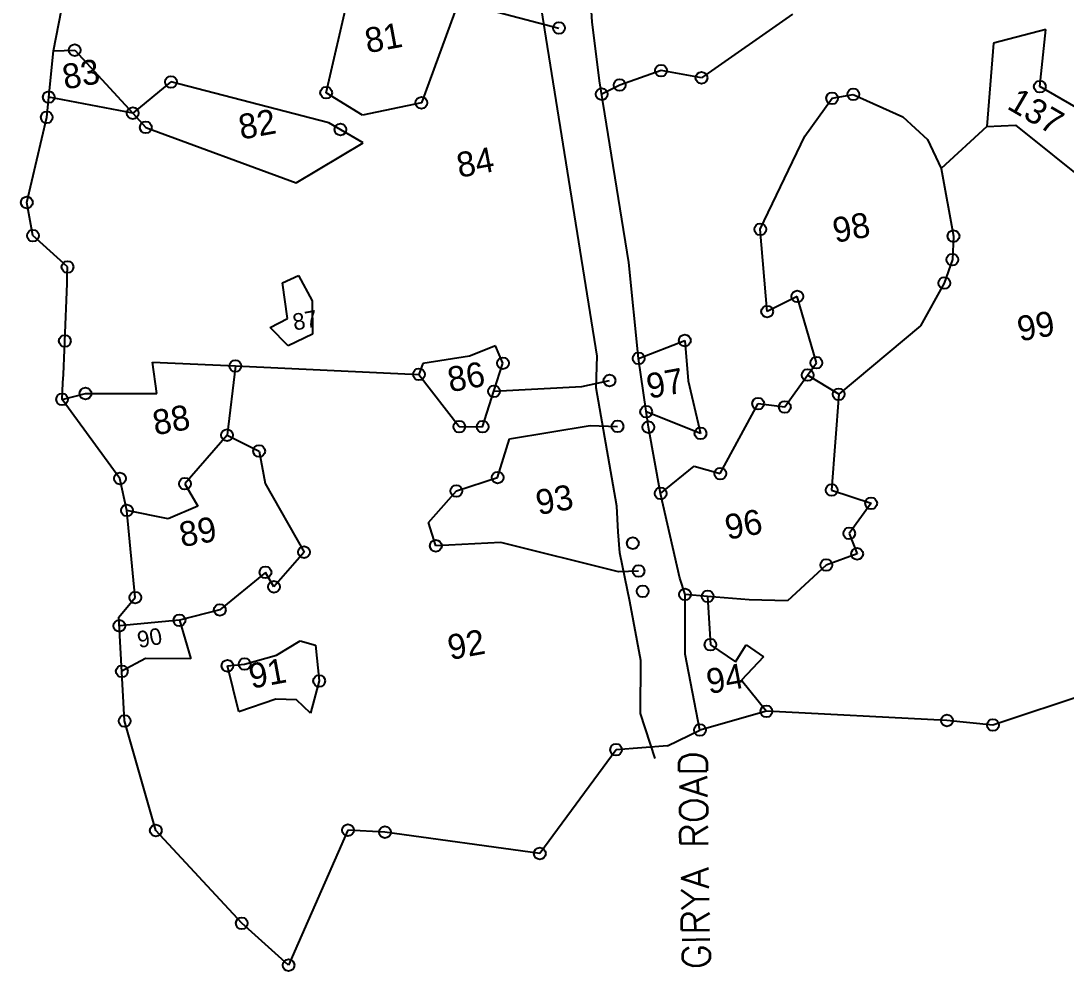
# Model space of a CAD drawing. Header units: metres. Extents: x 321210 to 324666, y 1829391 to 1832703.
# Drawn here: x 321761 to 322545, y 1829391 to 1830104 of the extents above; entities that cross this region are included whole.
import ezdxf

# ---------------------------------------------------------------- set-up
doc = ezdxf.new("R2010")
doc.units = ezdxf.units.M
for name, color, linetype in [('OFF', 1, 'Continuous'), ('POLY_PARCEL', 6, 'Continuous'), ('POLY_ROAD', 30, 'Continuous'), ('TEXT_MAPOUT', 7, 'Continuous'), ('TEXT_PARCEL', 7, 'Continuous'), ('V_BOUND_LINE', 7, 'Continuous')]:
    doc.layers.add(name, color=color, linetype=linetype)
doc.styles.get("Standard").update_dxf_attribs({"font": 'simplex.shx'})
doc.styles.add('TEXT_MAP', font='')
doc.styles.get('TEXT_MAP').set_extended_font_data('Kruti Dev 050')

msp = doc.modelspace()

# ---------------------------------------------------------------- linework, layer by layer
for centre in [(322164.56, 1830098.79), (321801.02, 1830082.2), (322241.18, 1830066.84), (322271.57, 1830061.43), (321873.32, 1830058.32), (322210.12, 1830055.98), (322525.51, 1830054.83), (321781.57, 1830046.93), (321989.8, 1830050.25), (322196.64, 1830049.11), (322369.57, 1830046.05), (322385.49, 1830048.99), (322061.3, 1830042.64), (321780.07, 1830031.77), (321844.59, 1830034.88), (321854.42, 1830024.2), (322000.51, 1830022.57), (321765.08, 1829967.84), (321769.68, 1829942.9), (322315.65, 1829947.68), (322460.69, 1829942.54), (321795.66, 1829919.4), (322459.83, 1829924.9), (322453.8, 1829907.33), (322343.47, 1829897.28), (322320.86, 1829885.92), (321793.66, 1829863.85), (322258.99, 1829864.23), (322224.31, 1829850.74), (321921.63, 1829845.06), (322122.52, 1829847.13), (322357.79, 1829847.48), (322059.44, 1829838.78), (322202.5, 1829834.13), (322351.18, 1829838.24), (321809.11, 1829824.37), (322115.75, 1829826.03), (321791.58, 1829819.99), (322314.04, 1829816.8), (322374.5, 1829823.83), (322230.01, 1829810.72), (322334.06, 1829814.31), (321915.38, 1829793.13), (322089.68, 1829799.5), (322107.22, 1829799.45), (322208.5, 1829799.68), (322231.66, 1829799.09), (322270.82, 1829794.43), (321939.49, 1829781.16), (322285.65, 1829764.26), (321835.01, 1829760.59), (321883.77, 1829756.67), (322118.52, 1829761.29), (322087.53, 1829751.2), (322240.82, 1829749.4), (322369.23, 1829751.9), (322398.86, 1829741.94), (321840.26, 1829736.6), (322382.43, 1829719.38), (322072.11, 1829710.06), (322219.96, 1829711.99), (321973.19, 1829705.31), (322388.35, 1829704.01), (322224.29, 1829691.1), (322365.2, 1829695.63), (321944.22, 1829690.12), (321950.61, 1829679.26), (322227.44, 1829675.93), (321846.49, 1829671.18), (322259.18, 1829673.53), (322276.15, 1829672.11), (321909.99, 1829661.93), (321879.67, 1829654.15), (321834.57, 1829649.95), (322278.25, 1829635.8), (321928.58, 1829621.24), (321836.45, 1829615.82), (321915.68, 1829619.95), (321984.58, 1829608.58), (322320.28, 1829585.81), (321838.5, 1829578.52), (322455.81, 1829578.88), (322490.28, 1829575.45), (322270.36, 1829571.75), (322207.43, 1829556.96), (321861.98, 1829496.31), (322006.18, 1829496.57), (322033.95, 1829495.04), (322150.17, 1829479.01), (321926.45, 1829426.65), (321961.58, 1829395.16)]:
    msp.add_circle(centre, 4.42)
at = {"layer": 'OFF'}
for p, q in [((322485.74, 1830024.88), (322451.34, 1829993.26)), ((322246.03, 1829559.92), (322270.36, 1829571.75))]:
    msp.add_line(p, q, dxfattribs=at)
at = {"layer": 'POLY_PARCEL'}
for p, q in [((321989.8, 1830050.25), (322011.08, 1830142.8)), ((322089.06, 1830118.58), (322061.3, 1830042.64)), ((322089.06, 1830118.58), (322164.56, 1830098.79)), ((322339.91, 1830109.26), (322271.57, 1830061.43)), ((322529.94, 1830097.81), (322490.67, 1830087.49)), ((322525.51, 1830054.83), (322529.94, 1830097.81)), ((322490.67, 1830087.49), (322485.74, 1830024.88)), ((321785.01, 1830081.78), (321801.02, 1830082.2)), ((321801.02, 1830082.2), (321844.59, 1830034.88)), ((322241.18, 1830066.84), (322210.12, 1830055.98)), ((322271.57, 1830061.43), (322241.18, 1830066.84)), ((321873.32, 1830058.32), (321844.59, 1830034.88)), ((321991.78, 1830027.64), (321873.32, 1830058.32)), ((322017.01, 1830033.38), (321989.8, 1830050.25)), ((322210.12, 1830055.98), (322196.64, 1830049.11)), ((322369.57, 1830046.05), (322385.49, 1830048.99)), ((322385.49, 1830048.99), (322422.56, 1830032.17)), ((322588.57, 1830018.51), (322525.51, 1830054.83)), ((321844.59, 1830034.88), (321781.57, 1830046.93)), ((322061.3, 1830042.64), (322017.01, 1830033.38)), ((322349.08, 1830017.6), (322369.57, 1830046.05)), ((321844.59, 1830034.88), (321854.42, 1830024.2)), ((322017.54, 1830012.69), (321991.78, 1830027.64)), ((322422.56, 1830032.17), (322441.16, 1830015.03)), ((322485.74, 1830024.88), (322507.19, 1830025.75)), ((322507.19, 1830025.75), (322582.28, 1829965.45)), ((321854.42, 1830024.2), (321967.22, 1829982.63)), ((322315.65, 1829947.68), (322349.08, 1830017.6)), ((321967.22, 1829982.63), (322017.54, 1830012.69)), ((322441.16, 1830015.03), (322451.34, 1829993.26)), ((322451.34, 1829993.26), (322460.69, 1829942.54)), ((322320.86, 1829885.92), (322315.65, 1829947.68)), ((322460.69, 1829942.54), (322459.83, 1829924.9)), ((322459.83, 1829924.9), (322453.8, 1829907.33)), ((321956.99, 1829907.43), (321969.11, 1829912.95)), ((321960.8, 1829880.78), (321956.99, 1829907.43)), ((321969.11, 1829912.95), (321979.17, 1829894.01)), ((322453.8, 1829907.33), (322436.04, 1829875.27)), ((321979.17, 1829894.01), (321979.42, 1829868.89)), ((322343.47, 1829897.28), (322320.86, 1829885.92)), ((322357.79, 1829847.48), (322343.47, 1829897.28)), ((321947.81, 1829874.01), (321960.8, 1829880.78)), ((321961.33, 1829860.09), (321947.81, 1829874.01)), ((321979.42, 1829868.89), (321961.33, 1829860.09)), ((322436.04, 1829875.27), (322374.5, 1829823.83)), ((322116.81, 1829860.3), (322097.47, 1829852.36)), ((322122.52, 1829847.13), (322116.81, 1829860.3)), ((322224.31, 1829850.74), (322258.99, 1829864.23)), ((322258.99, 1829864.23), (322261.5, 1829833.85)), ((322097.47, 1829852.36), (322062.32, 1829846.97)), ((321862.77, 1829824.42), (321859.54, 1829847.89)), ((321859.54, 1829847.89), (321921.63, 1829845.06)), ((321921.63, 1829845.06), (321915.38, 1829793.13)), ((321921.63, 1829845.06), (322059.44, 1829838.78)), ((322062.32, 1829846.97), (322059.44, 1829838.78)), ((322115.75, 1829826.03), (322122.52, 1829847.13)), ((322351.18, 1829838.24), (322357.79, 1829847.48)), ((322059.44, 1829838.78), (322089.68, 1829799.5)), ((322334.06, 1829814.31), (322351.18, 1829838.24)), ((322374.5, 1829823.83), (322351.18, 1829838.24)), ((322115.75, 1829826.03), (322181.61, 1829829.57)), ((322181.61, 1829829.57), (322202.5, 1829834.13)), ((322261.5, 1829833.85), (322270.82, 1829794.43)), ((321791.58, 1829819.99), (321809.11, 1829824.37)), ((321809.11, 1829824.37), (321862.77, 1829824.42)), ((322107.22, 1829799.45), (322115.75, 1829826.03)), ((322374.5, 1829823.83), (322369.23, 1829751.9)), ((322285.65, 1829764.26), (322314.04, 1829816.8)), ((322314.04, 1829816.8), (322334.06, 1829814.31)), ((322270.82, 1829794.43), (322230.01, 1829810.72)), ((322089.68, 1829799.5), (322107.22, 1829799.45)), ((322127.42, 1829790.28), (322187.99, 1829800.35)), ((322187.99, 1829800.35), (322208.5, 1829799.68)), ((321915.38, 1829793.13), (321883.77, 1829756.67)), ((321915.38, 1829793.13), (321939.49, 1829781.16)), ((322118.52, 1829761.29), (322127.42, 1829790.28)), ((321939.49, 1829781.16), (321943.98, 1829756.82)), ((322240.82, 1829749.4), (322266.08, 1829769.91)), ((322266.08, 1829769.91), (322285.65, 1829764.26)), ((322087.53, 1829751.2), (322118.52, 1829761.29)), ((321883.77, 1829756.67), (321893.44, 1829739.85)), ((321943.98, 1829756.82), (321973.19, 1829705.31)), ((322066.68, 1829727.66), (322087.53, 1829751.2)), ((322369.23, 1829751.9), (322398.86, 1829741.94)), ((321871.11, 1829730.26), (321840.26, 1829736.6)), ((321893.44, 1829739.85), (321871.11, 1829730.26)), ((322398.86, 1829741.94), (322382.43, 1829719.38)), ((322072.11, 1829710.06), (322066.68, 1829727.66)), ((322382.43, 1829719.38), (322388.35, 1829704.01)), ((322120.95, 1829712.5), (322072.11, 1829710.06)), ((322209.33, 1829690.49), (322120.95, 1829712.5)), ((321973.19, 1829705.31), (321950.61, 1829679.26)), ((322388.35, 1829704.01), (322365.2, 1829695.63)), ((322365.2, 1829695.63), (322336.2, 1829668.69)), ((321944.22, 1829690.12), (321909.99, 1829661.93)), ((321950.61, 1829679.26), (321944.22, 1829690.12)), ((322224.29, 1829691.1), (322209.33, 1829690.49)), ((322276.15, 1829672.11), (322259.18, 1829673.53)), ((322276.15, 1829672.11), (322278.25, 1829635.8)), ((322307.22, 1829669.52), (322276.15, 1829672.11)), ((322336.2, 1829668.69), (322307.22, 1829669.52)), ((321909.99, 1829661.93), (321879.67, 1829654.15)), ((321879.67, 1829654.15), (321834.57, 1829649.95)), ((321879.67, 1829654.15), (321888.3, 1829625.11)), ((321952.56, 1829627.85), (321970.26, 1829638.77)), ((321970.26, 1829638.77), (321981.82, 1829635.43)), ((321981.82, 1829635.43), (321984.58, 1829608.58)), ((322278.25, 1829635.8), (322297.11, 1829622.83)), ((322297.11, 1829622.83), (322305.05, 1829635.6)), ((322305.05, 1829635.6), (322318.01, 1829626.68)), ((321854.3, 1829625.41), (321836.45, 1829615.82)), ((321888.3, 1829625.11), (321854.3, 1829625.41)), ((321928.58, 1829621.24), (321952.56, 1829627.85)), ((322318.01, 1829626.68), (322301.67, 1829609.27)), ((321915.68, 1829619.95), (321928.58, 1829621.24)), ((321924.23, 1829585.42), (321915.68, 1829619.95)), ((322301.67, 1829609.27), (322320.28, 1829585.81)), ((321984.58, 1829608.58), (321978.09, 1829584.41)), ((321952.05, 1829594.93), (321924.23, 1829585.42)), ((321967.47, 1829594.49), (321952.05, 1829594.93)), ((321978.09, 1829584.41), (321967.47, 1829594.49))]:
    msp.add_line(p, q, dxfattribs=at)
at = {"layer": 'POLY_ROAD'}
for p, q in [((322189.57, 1830103.46), (322181.69, 1830207.88)), ((322153.94, 1830097.43), (322149.49, 1830126.17)), ((322195.05, 1830059.04), (322189.57, 1830103.46)), ((322193.15, 1829852.52), (322153.94, 1830097.43)), ((322216.93, 1829922.75), (322195.05, 1830059.04)), ((322224.31, 1829850.74), (322216.93, 1829922.75)), ((322192.46, 1829828.74), (322193.15, 1829852.52)), ((322231.66, 1829799.09), (322224.31, 1829850.74)), ((322207.95, 1829739.81), (322192.46, 1829828.74)), ((322240.82, 1829749.4), (322231.66, 1829799.09)), ((322255.29, 1829685.79), (322240.82, 1829749.4)), ((322208.96, 1829720.57), (322207.95, 1829739.81)), ((322210.19, 1829704.74), (322208.96, 1829720.57)), ((322217.78, 1829668.13), (322210.19, 1829704.74)), ((322259.18, 1829673.53), (322255.29, 1829685.79)), ((322259.32, 1829628.66), (322259.18, 1829673.53)), ((322225.91, 1829624.01), (322217.78, 1829668.13)), ((322270.36, 1829571.75), (322259.32, 1829628.66)), ((322225.63, 1829584.26), (322225.91, 1829624.01)), ((322236.65, 1829550.35), (322225.63, 1829584.26))]:
    msp.add_line(p, q, dxfattribs=at)
at = {"layer": 'V_BOUND_LINE'}
for p, q in [((321785.01, 1830081.78), (321808.75, 1830203.18)), ((321780.07, 1830031.77), (321785.01, 1830081.78)), ((321765.08, 1829967.84), (321780.07, 1830031.77)), ((321769.68, 1829942.9), (321765.08, 1829967.84)), ((321795.66, 1829919.4), (321769.68, 1829942.9)), ((321835.01, 1829760.59), (321791.58, 1829819.99)), ((321840.26, 1829736.6), (321835.01, 1829760.59)), ((321846.49, 1829671.18), (321840.26, 1829736.6)), ((321834.22, 1829656.44), (321846.49, 1829671.18)), ((321838.5, 1829578.52), (321834.22, 1829656.44)), ((322577.49, 1829604.51), (322490.28, 1829575.45)), ((322320.28, 1829585.81), (322270.36, 1829571.75)), ((322455.81, 1829578.88), (322320.28, 1829585.81)), ((321861.98, 1829496.31), (321838.5, 1829578.52)), ((322490.28, 1829575.45), (322455.81, 1829578.88)), ((322207.43, 1829556.96), (322150.17, 1829479.01)), ((322246.03, 1829559.92), (322207.43, 1829556.96)), ((321926.45, 1829426.65), (321861.98, 1829496.31)), ((322006.18, 1829496.57), (321961.58, 1829395.16)), ((322033.95, 1829495.04), (322006.18, 1829496.57)), ((322150.17, 1829479.01), (322033.95, 1829495.04)), ((321961.58, 1829395.16), (321926.45, 1829426.65))]:
    msp.add_line(p, q, dxfattribs=at)
msp.add_arc((317419.24, 1830049.4), 4378.36, 356.99646, 358.29845, dxfattribs=at)

# ---------------------------------------------------------------- texts
at = {"layer": 'TEXT_MAPOUT'}
msp.add_text('GIRYA ROAD', height=20.796, rotation=90.97201, dxfattribs=at).set_placement((322278.14, 1829392.31))
at = {"layer": 'TEXT_PARCEL', "style": 'TEXT_MAP'}
for s, height, rotation, p in [('81', 18.716, 10.44308, (322020.75, 1830079.8)), ('83', 18.716, 10.44308, (321793.71, 1830052.56)), ('137', 18.716, 329.64973, (322499.99, 1830038.71)), ('82', 18.716, 10.44308, (321925.96, 1830014.92)), ('84', 18.716, 10.44308, (322089.65, 1829986.32)), ('98', 18.716, 10.44308, (322371.92, 1829937.4)), ('87', 12.477, 10.44308, (321965.92, 1829871.6)), ('99', 18.716, 10.44308, (322510.47, 1829863.4)), ('86', 18.716, 10.44308, (322082.83, 1829825.28)), ('97', 18.716, 10.44308, (322232.11, 1829820.4)), ('88', 18.716, 10.44308, (321861.45, 1829792.91)), ('93', 18.716, 10.44308, (322149.09, 1829733.02)), ('96', 18.716, 10.44308, (322291.06, 1829714.5)), ('89', 18.716, 10.44308, (321881.39, 1829708.93)), ('90', 12.477, 10.44308, (321849.25, 1829633.18)), ('92', 18.716, 10.44308, (322082.89, 1829624.24)), ('91', 18.716, 10.44308, (321933.69, 1829602.69)), ('94', 18.716, 10.44308, (322277.14, 1829598.64))]:
    msp.add_text(s, height=height, rotation=rotation, dxfattribs=at).set_placement(p)

doc.saveas('drawing.dxf')
